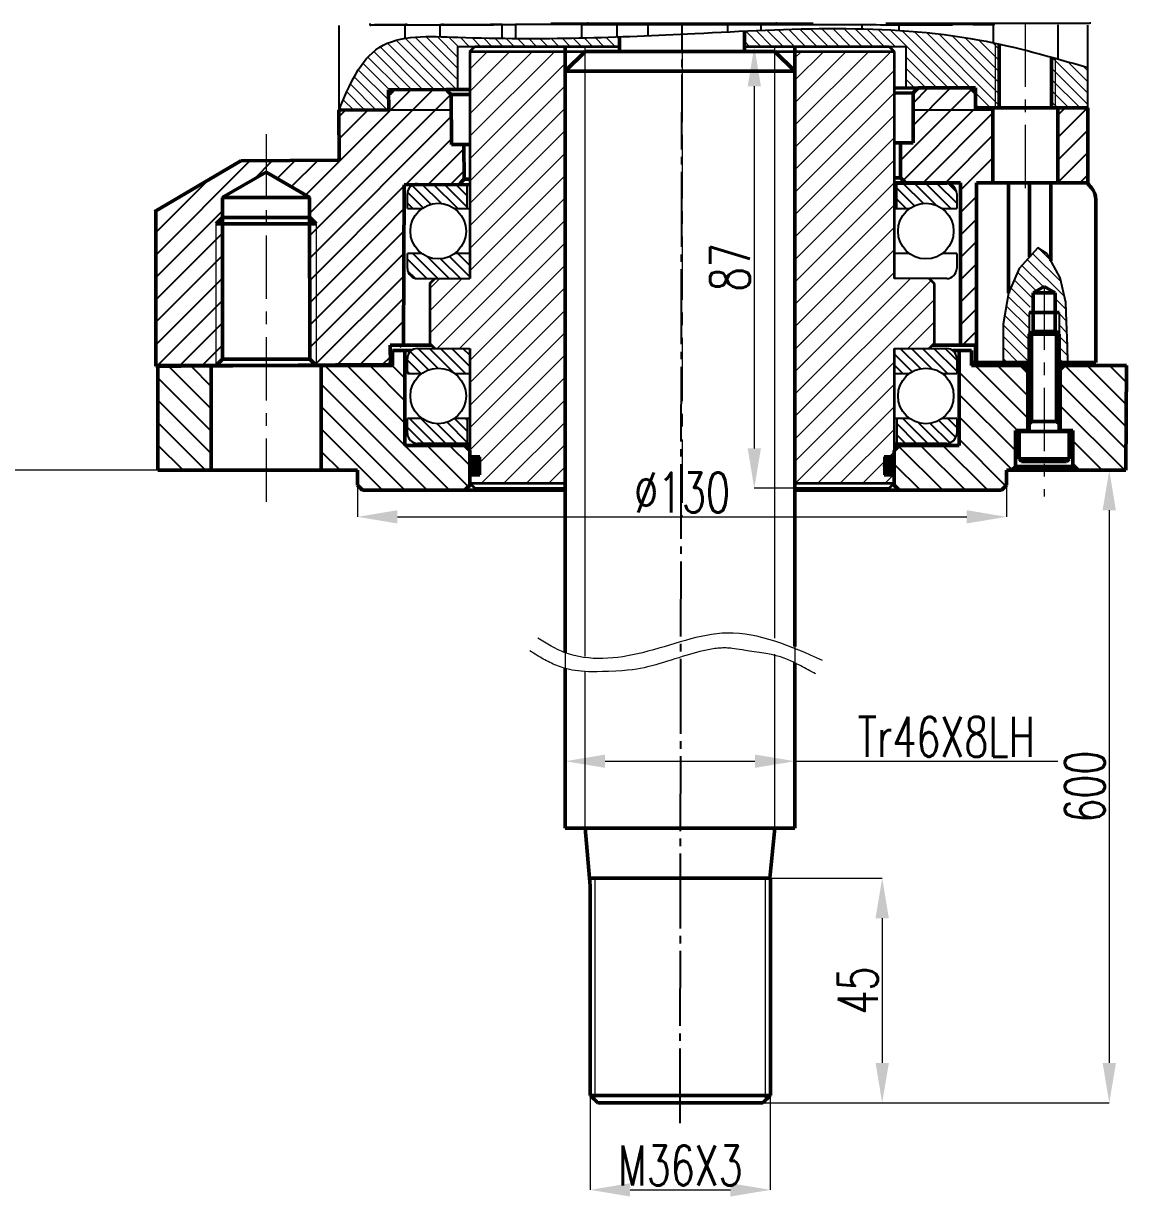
# Model space of a CAD drawing. Header units: millimetres. Extents: x 2126 to 3741, y 477 to 1658.
# Drawn here: x 3188.4 to 3409.3, y 1022.5 to 1257.4 of the extents above; entities that cross this region are included whole.
import ezdxf

# ---------------------------------------------------------------- set-up
doc = ezdxf.new("R2010")
doc.units = ezdxf.units.MM
for name, pattern in [('ACAD_ISO10W100', [18.5, 12, -3, 0.5, -3]), ('CENTERX2', [20.32, 12.7, -2.54, 2.54, -2.54]), ('EB_DASHDOT', [39, 30, -3, 3, -3]), ('HIDDEN', [9.525, 6.35, -3.175])]:
    doc.linetypes.add(name, pattern=pattern)
for name, color, linetype in [('1-中心线', 7, 'ACAD_ISO10W100'), ('3-细实线', 7, 'Continuous'), ('5剖面线层', 2, 'Continuous')]:
    doc.layers.add(name, color=color, linetype=linetype)
for name, color, linetype, lineweight in [('2-粗实线', 4, 'Continuous', 35), ('AM_5', 3, 'Continuous', 25), ('CAXA0', 7, 'Continuous', 70), ('CAXA1', 1, 'EB_DASHDOT', 25), ('screw', 33, 'Continuous', 13)]:
    doc.layers.add(name, color=color, linetype=linetype, lineweight=lineweight)
doc.styles.add('SLDTEXTSTYLE1', font='txt.shx', dxfattribs={"width": 0.7, "bigfont": 'gbcbig.shx'})
doc.dimstyles.new('SLDDIMSTYLE12$0', dxfattribs={"dimtxt": 12, "dimasz": 10, "dimexe": 0, "dimexo": 0.0625, "dimgap": 0.875, "dimtad": 1, "dimdec": 1, "dimlfac": 1.8, "dimrnd": 1e-09, "dimzin": 12, "dimdsep": 46, "dimtxsty": 'SLDTEXTSTYLE1', "dimcen": 0.09, "dimdle": 8.16, "dimclrd": 3, "dimclre": 3, "dimadec": 0, "dimazin": 3, "dimtfac": 1, "dimtdec": 1, "dimtofl": 0, "dimtmove": 0, "dimatfit": 3, "dimfxl": 0, "dimfrac": 2, "dimtolj": 1, "dimlwd": 5, "dimlwe": 5, "dimarcsym": 0})

# ---------------------------------------------------------------- blocks, each defined once
blk = doc.blocks.new('*D54')
at = {"layer": 'AM_5', "color": 3, "lineweight": 5, "transparency": 16777216}
blk.add_line((3255.32, 1166.36), (3255.32, 1158.6), dxfattribs=at)
at = {"layer": 'AM_5', "color": 3, "linetype": 'Continuous', "lineweight": 5, "transparency": 16777216}
for p, q in [((3385.32, 1166.36), (3385.32, 1158.6)), ((3263.32, 1158.6), (3377.32, 1158.6))]:
    blk.add_line(p, q, dxfattribs=at)
at = {"layer": 'AM_5', "color": 3, "lineweight": 50, "transparency": 16777216}
for points in [[(3263.32, 1159.94), (3263.32, 1157.27), (3255.32, 1158.6)], [(3377.32, 1159.94), (3377.32, 1157.27), (3385.32, 1158.6)]]:
    blk.add_solid(points, dxfattribs=at)
at = {"layer": 'Defpoints', "color": 0, "lineweight": 50, "transparency": 16777216}
for p in [(3255.32, 1166.42), (3385.32, 1166.42), (3385.32, 1158.6)]:
    blk.add_point(p, dxfattribs=at)
at = {"layer": 'AM_5', "color": 0, "transparency": 16777216, "insert": (3320.32, 1163.48), "char_height": 8, "attachment_point": 5, "style": 'SLDTEXTSTYLE1'}
blk.add_mtext('\\A1;%%c130', dxfattribs=at)
blk = doc.blocks.new('*D67')
at = {"layer": 'AM_5', "color": 3, "lineweight": 5, "transparency": 16777216}
blk.add_line((3338.07, 1086.24), (3360.4, 1086.24), dxfattribs=at)
at = {"layer": 'AM_5', "color": 3, "linetype": 'Continuous', "lineweight": 5, "transparency": 16777216}
for p, q in [((3360.4, 1078.24), (3360.4, 1049.24)), ((3336.57, 1041.24), (3360.4, 1041.24))]:
    blk.add_line(p, q, dxfattribs=at)
at = {"layer": 'AM_5', "color": 3, "lineweight": 50, "transparency": 16777216}
for points in [[(3359.07, 1078.24), (3361.74, 1078.24), (3360.4, 1086.24)], [(3359.07, 1049.24), (3361.74, 1049.24), (3360.4, 1041.24)]]:
    blk.add_solid(points, dxfattribs=at)
at = {"layer": 'Defpoints', "color": 0, "lineweight": 50, "transparency": 16777216}
for p in [(3338, 1086.24), (3336.5, 1041.24), (3360.4, 1041.24)]:
    blk.add_point(p, dxfattribs=at)
at = {"layer": 'AM_5', "color": 0, "transparency": 16777216, "insert": (3355.53, 1063.74), "char_height": 8, "attachment_point": 5, "rotation": 90, "style": 'SLDTEXTSTYLE1'}
blk.add_mtext('\\A1;45', dxfattribs=at)
blk = doc.blocks.new('*D68')
at = {"layer": 'AM_5', "color": 3, "lineweight": 5, "transparency": 16777216}
blk.add_line((3301.93, 1042.68), (3301.93, 1023.83), dxfattribs=at)
at = {"layer": 'AM_5', "color": 3, "linetype": 'Continuous', "lineweight": 5, "transparency": 16777216}
for p, q in [((3338, 1042.68), (3338, 1023.83)), ((3309.93, 1023.83), (3330, 1023.83))]:
    blk.add_line(p, q, dxfattribs=at)
at = {"layer": 'AM_5', "color": 3, "lineweight": 50, "transparency": 16777216}
for points in [[(3309.93, 1025.16), (3309.93, 1022.5), (3301.93, 1023.83)], [(3330, 1025.16), (3330, 1022.5), (3338, 1023.83)]]:
    blk.add_solid(points, dxfattribs=at)
at = {"layer": 'Defpoints', "color": 0, "lineweight": 50, "transparency": 16777216}
for p in [(3301.93, 1042.74), (3338, 1042.74), (3338, 1023.83)]:
    blk.add_point(p, dxfattribs=at)
at = {"layer": 'AM_5', "color": 0, "transparency": 16777216, "insert": (3319.97, 1028.71), "char_height": 8, "attachment_point": 5, "style": 'SLDTEXTSTYLE1'}
blk.add_mtext('\\A1;M36X3', dxfattribs=at)
blk = doc.blocks.new('*D69')
at = {"layer": 'AM_5', "color": 3, "lineweight": 5, "transparency": 16777216}
blk.add_line((3296.92, 1163.86), (3296.92, 1109.67), dxfattribs=at)
at = {"layer": 'AM_5', "color": 3, "linetype": 'Continuous', "lineweight": 5, "transparency": 16777216}
for p, q in [((3342.92, 1163.86), (3342.92, 1109.67)), ((3304.92, 1109.67), (3334.92, 1109.67)), ((3342.92, 1109.67), (3395.6, 1109.67))]:
    blk.add_line(p, q, dxfattribs=at)
at = {"layer": 'AM_5', "color": 3, "lineweight": 50, "transparency": 16777216}
for points in [[(3304.92, 1111), (3304.92, 1108.34), (3296.92, 1109.67)], [(3334.92, 1111), (3334.92, 1108.34), (3342.92, 1109.67)]]:
    blk.add_solid(points, dxfattribs=at)
at = {"layer": 'Defpoints', "color": 0, "lineweight": 50, "transparency": 16777216}
for p in [(3296.92, 1163.92), (3342.92, 1163.92), (3342.92, 1109.67)]:
    blk.add_point(p, dxfattribs=at)
at = {"layer": 'AM_5', "color": 0, "transparency": 16777216, "insert": (3373.26, 1114.55), "char_height": 8, "attachment_point": 5, "style": 'SLDTEXTSTYLE1'}
blk.add_mtext('\\A1;Tr46X8LH', dxfattribs=at)
blk = doc.blocks.new('*D70')
at = {"layer": 'AM_5', "color": 3, "lineweight": 5, "transparency": 16777216}
blk.add_line((3409.15, 1167.92), (3405.88, 1167.92), dxfattribs=at)
at = {"layer": 'AM_5', "color": 3, "linetype": 'Continuous', "lineweight": 5, "transparency": 16777216}
for p, q in [((3405.88, 1159.92), (3405.88, 1049.24)), ((3336.57, 1041.24), (3405.88, 1041.24))]:
    blk.add_line(p, q, dxfattribs=at)
at = {"layer": 'AM_5', "color": 3, "lineweight": 50, "transparency": 16777216}
for points in [[(3404.54, 1159.92), (3407.21, 1159.92), (3405.88, 1167.92)], [(3404.54, 1049.24), (3407.21, 1049.24), (3405.88, 1041.24)]]:
    blk.add_solid(points, dxfattribs=at)
at = {"layer": 'Defpoints', "color": 0, "lineweight": 50, "transparency": 16777216}
for p in [(3409.21, 1167.92), (3336.5, 1041.24), (3405.88, 1041.24)]:
    blk.add_point(p, dxfattribs=at)
at = {"layer": 'AM_5', "color": 0, "transparency": 16777216, "insert": (3401, 1104.58), "char_height": 8, "attachment_point": 5, "rotation": 90, "style": 'SLDTEXTSTYLE1'}
blk.add_mtext('\\A1;600', dxfattribs=at)
blk = doc.blocks.new('*D71')
at = {"layer": 'AM_5', "color": 3, "linetype": 'Continuous', "lineweight": 5, "transparency": 16777216}
for p, q in [((3320.12, 1555.77), (2982.27, 1555.77)), ((2982.27, 1177.92), (2982.27, 1545.77))]:
    blk.add_line(p, q, dxfattribs=at)
at = {"layer": 'AM_5', "color": 3, "lineweight": 5, "transparency": 16777216}
blk.add_line((3215.26, 1167.92), (2982.27, 1167.92), dxfattribs=at)
at = {"layer": 'AM_5', "color": 3, "lineweight": 50, "transparency": 16777216}
for points in [[(2980.61, 1545.77), (2983.94, 1545.77), (2982.27, 1555.77)], [(2980.61, 1177.92), (2983.94, 1177.92), (2982.27, 1167.92)]]:
    blk.add_solid(points, dxfattribs=at)
at = {"layer": 'Defpoints', "color": 0, "lineweight": 50, "transparency": 16777216}
for p in [(2982.27, 1555.77), (3320.19, 1555.77), (3215.32, 1167.92)]:
    blk.add_point(p, dxfattribs=at)
at = {"layer": 'AM_5', "color": 0, "transparency": 16777216, "insert": (2975.4, 1361.85), "char_height": 12, "attachment_point": 5, "rotation": 90, "style": 'SLDTEXTSTYLE1'}
blk.add_mtext('\\A1;437', dxfattribs=at)
blk = doc.blocks.new('*D72')
at = {"layer": 'AM_5', "color": 3, "lineweight": 5, "transparency": 16777216}
blk.add_line((3342.85, 1252.82), (3334.79, 1252.82), dxfattribs=at)
at = {"layer": 'AM_5', "color": 3, "linetype": 'Continuous', "lineweight": 5, "transparency": 16777216}
for p, q in [((3334.79, 1244.82), (3334.79, 1172.32)), ((3342.85, 1164.32), (3334.79, 1164.32))]:
    blk.add_line(p, q, dxfattribs=at)
at = {"layer": 'AM_5', "color": 3, "lineweight": 50, "transparency": 16777216}
for points in [[(3333.46, 1244.82), (3336.12, 1244.82), (3334.79, 1252.82)], [(3333.46, 1172.32), (3336.12, 1172.32), (3334.79, 1164.32)]]:
    blk.add_solid(points, dxfattribs=at)
at = {"layer": 'Defpoints', "color": 0, "lineweight": 50, "transparency": 16777216}
for p in [(3342.92, 1252.82), (3334.79, 1164.32), (3342.92, 1164.32)]:
    blk.add_point(p, dxfattribs=at)
at = {"layer": 'AM_5', "color": 0, "transparency": 16777216, "insert": (3329.92, 1208.57), "char_height": 8, "attachment_point": 5, "rotation": 90, "style": 'SLDTEXTSTYLE1'}
blk.add_mtext('\\A1;87', dxfattribs=at)

msp = doc.modelspace()

# ---------------------------------------------------------------- hatches: boundary and pattern name
at = {"lineweight": 18}
h = msp.add_hatch(dxfattribs=at)
h.set_pattern_fill('ANSI31', color=256, scale=0.5, angle=90)
edge = h.paths.add_edge_path()
edge.add_line((3275.438, 1252.824), (3307.821, 1252.824))
edge.add_line((3307.821, 1252.824), (3307.821, 1254.744))
edge.add_spline(control_points=[(3307.821, 1254.744), (3307.643, 1254.738), (3307.465, 1254.732), (3307.287, 1254.726)], knot_values=[62.2816468, 62.2816468, 62.2816468, 62.2816468, 62.8299919, 62.8299919, 62.8299919, 62.8299919], degree=3, periodic=0)
edge.add_line((3307.287, 1254.726), (3307.287, 1254.726))
edge.add_spline(control_points=[(3307.287, 1254.726), (3304.954, 1254.645), (3302.614, 1254.577), (3300.256, 1254.524)], knot_values=[55.0902064, 55.0902064, 55.0902064, 55.0902064, 62.2816468, 62.2816468, 62.2816468, 62.2816468], degree=3, periodic=0)
edge.add_spline(control_points=[(3300.256, 1254.524), (3295.905, 1254.426), (3291.495, 1254.381), (3286.964, 1254.411)], knot_values=[41.8142366, 41.8142366, 41.8142366, 41.8142366, 55.0902064, 55.0902064, 55.0902064, 55.0902064], degree=3, periodic=0)
edge.add_spline(control_points=[(3286.964, 1254.411), (3286.08, 1254.417), (3285.192, 1254.426), (3284.299, 1254.437)], knot_values=[39.2263063, 39.2263063, 39.2263063, 39.2263063, 41.8142366, 41.8142366, 41.8142366, 41.8142366], degree=3, periodic=0)
edge.add_spline(control_points=[(3284.299, 1254.437), (3281.392, 1254.475), (3277.269, 1254.572), (3273.008, 1254.741), (3271.815, 1254.767)], knot_values=[27.4965148, 27.4965148, 27.4965148, 27.4965148, 35.9189482, 39.2263063, 39.2263063, 39.2263063, 39.2263063], degree=3, periodic=0)
edge.add_spline(control_points=[(3271.815, 1254.767), (3269.414, 1254.819), (3267.049, 1254.781), (3264.877, 1254.427)], knot_values=[20.8394583, 20.8394583, 20.8394583, 20.8394583, 27.4965148, 27.4965148, 27.4965148, 27.4965148], degree=3, periodic=0)
edge.add_spline(control_points=[(3264.877, 1254.427), (3262.952, 1254.114), (3256.691, 1252.13), (3253.715, 1245.079), (3251.581, 1240.025)], knot_values=[0, 0, 0, 0, 5.9010729, 20.8394583, 20.8394583, 20.8394583, 20.8394583], degree=3, periodic=0)
edge.add_line((3251.581, 1240.025), (3261.582, 1240.093))
edge.add_line((3261.582, 1240.093), (3261.555, 1244.092))
edge.add_line((3261.555, 1244.092), (3273.056, 1244.17))
edge.add_line((3273.056, 1244.17), (3275.438, 1244.178))
edge.add_line((3275.438, 1244.178), (3275.438, 1252.824))
edge = h.paths.add_edge_path()
edge.add_spline(control_points=[(3383.085, 1253.452), (3382.957, 1253.479), (3382.828, 1253.506), (3382.699, 1253.533)], knot_values=[138.1812404, 138.1812404, 138.1812404, 138.1812404, 138.576048, 138.576048, 138.576048, 138.576048], degree=3, periodic=0)
edge.add_spline(control_points=[(3382.699, 1253.533), (3381.754, 1253.731), (3375.517, 1254.964), (3369.169, 1255.675), (3363.751, 1256.016)], knot_values=[119.0916238, 119.0916238, 119.0916238, 119.0916238, 121.9895096, 138.1812404, 138.1812404, 138.1812404, 138.1812404], degree=3, periodic=0)
edge.add_spline(control_points=[(3363.751, 1256.016), (3361.314, 1256.169), (3358.87, 1256.27), (3356.424, 1256.327)], knot_values=[111.8083959, 111.8083959, 111.8083959, 111.8083959, 119.0916238, 119.0916238, 119.0916238, 119.0916238], degree=3, periodic=0)
edge.add_spline(control_points=[(3356.424, 1256.327), (3349.632, 1256.487), (3342.82, 1256.317), (3336.075, 1256.037)], knot_values=[91.5889304, 91.5889304, 91.5889304, 91.5889304, 111.8083959, 111.8083959, 111.8083959, 111.8083959], degree=3, periodic=0)
edge.add_spline(control_points=[(3336.075, 1256.037), (3334.989, 1255.992), (3333.904, 1255.944), (3332.821, 1255.894)], knot_values=[88.3309119, 88.3309119, 88.3309119, 88.3309119, 91.5889304, 91.5889304, 91.5889304, 91.5889304], degree=3, periodic=0)
edge.add_line((3332.821, 1255.894), (3332.821, 1252.824))
edge.add_line((3332.821, 1252.824), (3365.203, 1252.824))
edge.add_line((3365.203, 1252.824), (3365.203, 1244.486))
edge.add_line((3365.203, 1244.486), (3367.585, 1244.494))
edge.add_line((3367.585, 1244.494), (3379.085, 1244.494))
edge.add_line((3379.085, 1244.494), (3379.085, 1243.494))
edge.add_line((3379.085, 1243.494), (3379.085, 1243.494))
edge.add_line((3379.085, 1243.494), (3379.085, 1240.494))
edge.add_line((3379.085, 1240.494), (3383.085, 1240.494))
edge.add_line((3383.085, 1240.494), (3383.085, 1253.452))
edge = h.paths.add_edge_path()
edge.add_spline(control_points=[(3401.585, 1248.592), (3399.586, 1249.168), (3397.587, 1249.745), (3395.585, 1250.306)], knot_values=[151.4662489, 151.4662489, 151.4662489, 151.4662489, 157.6960831, 157.6960831, 157.6960831, 157.6960831], degree=3, periodic=0)
edge.add_spline(control_points=[(3395.585, 1250.306), (3395.418, 1250.352), (3395.252, 1250.399), (3395.085, 1250.445)], knot_values=[150.9481826, 150.9481826, 150.9481826, 150.9481826, 151.4662489, 151.4662489, 151.4662489, 151.4662489], degree=3, periodic=0)
edge.add_line((3395.085, 1250.445), (3395.085, 1240.494))
edge.add_line((3395.085, 1240.494), (3401.585, 1240.494))
edge.add_line((3401.585, 1240.494), (3401.585, 1248.592))
edge = h.paths.add_edge_path()
edge.add_spline(control_points=[(3395.085, 1250.445), (3394.835, 1250.515), (3394.585, 1250.584), (3394.335, 1250.653)], knot_values=[150.1707501, 150.1707501, 150.1707501, 150.1707501, 150.9481826, 150.9481826, 150.9481826, 150.9481826], degree=3, periodic=0)
edge.add_line((3394.335, 1250.653), (3394.335, 1240.494))
edge.add_line((3394.335, 1240.494), (3395.085, 1240.494))
edge.add_line((3395.085, 1240.494), (3395.085, 1250.445))
edge = h.paths.add_edge_path()
edge.add_spline(control_points=[(3383.835, 1253.29), (3383.585, 1253.345), (3383.335, 1253.399), (3383.085, 1253.452)], knot_values=[138.576048, 138.576048, 138.576048, 138.576048, 139.3438431, 139.3438431, 139.3438431, 139.3438431], degree=3, periodic=0)
edge.add_line((3383.085, 1253.452), (3383.085, 1240.494))
edge.add_line((3383.085, 1240.494), (3383.835, 1240.494))
edge.add_line((3383.835, 1240.494), (3383.835, 1253.29))
h = msp.add_hatch(dxfattribs=at)
h.set_pattern_fill('ANSI31', color=256)
edge = h.paths.add_edge_path()
edge.add_line((3296.915, 1251.824), (3277.821, 1251.824))
edge.add_line((3277.821, 1251.824), (3277.821, 1206.324))
edge.add_line((3277.821, 1206.324), (3270.821, 1206.324))
edge.add_line((3270.821, 1206.324), (3269.821, 1205.324))
edge.add_line((3269.821, 1205.324), (3269.821, 1193.324))
edge.add_line((3269.821, 1193.324), (3270.821, 1192.324))
edge.add_line((3270.821, 1192.324), (3277.821, 1192.324))
edge.add_line((3277.821, 1192.324), (3277.821, 1171.921))
edge.add_line((3277.821, 1171.921), (3277.821, 1171.92))
edge.add_line((3277.821, 1171.92), (3277.821, 1170.624))
edge.add_line((3277.821, 1170.624), (3279.821, 1170.624))
edge.add_line((3279.821, 1170.624), (3279.821, 1169.383))
edge.add_ellipse((3278.782, 1168.824), major_axis=(0, 1.8), ratio=0.6071199, start_angle=251.91056, end_angle=288.08944, ccw=False)
edge.add_line((3279.869, 1168.635), (3279.821, 1167.024))
edge.add_line((3279.821, 1167.024), (3278.785, 1167.024))
edge.add_ellipse((3278.782, 1168.824), major_axis=(0, 1.8), ratio=0.6071199, start_angle=179.85195, end_angle=180.14805, ccw=False)
edge.add_ellipse((3278.782, 1168.824), major_axis=(0, 1.8), ratio=0.6071199, start_angle=118.41762, end_angle=179.85195, ccw=False)
edge.add_line((3278.583, 1167.024), (3277.821, 1167.024))
edge.add_line((3277.821, 1167.024), (3277.821, 1165.324))
edge.add_line((3277.821, 1165.324), (3296.915, 1165.324))
edge.add_line((3296.915, 1165.324), (3296.915, 1251.824))
h = msp.add_hatch(dxfattribs=at)
h.set_pattern_fill('ANSI31', color=256)
edge = h.paths.add_edge_path()
edge.add_line((3370.821, 1205.324), (3369.821, 1206.324))
edge.add_line((3369.821, 1206.324), (3362.821, 1206.324))
edge.add_line((3362.821, 1206.324), (3362.821, 1251.824))
edge.add_line((3362.821, 1251.824), (3342.915, 1251.824))
edge.add_line((3342.915, 1251.824), (3342.915, 1165.324))
edge.add_line((3342.915, 1165.324), (3362.821, 1165.324))
edge.add_line((3362.821, 1165.324), (3362.821, 1167.024))
edge.add_line((3362.821, 1167.024), (3361.845, 1167.024))
edge.add_ellipse((3361.842, 1168.824), major_axis=(0, 1.8), ratio=0.6071199, start_angle=179.85195, end_angle=180.14805, ccw=False)
edge.add_ellipse((3361.842, 1168.824), major_axis=(0, 1.8), ratio=0.6071199, start_angle=110.80595, end_angle=179.85195, ccw=False)
edge.add_line((3361.663, 1167.024), (3360.821, 1167.024))
edge.add_line((3360.821, 1167.024), (3360.821, 1168.185))
edge.add_ellipse((3361.842, 1168.824), major_axis=(0, 1.8), ratio=0.6071199, start_angle=69.19405, end_angle=110.80595, ccw=False)
edge.add_line((3360.821, 1169.463), (3360.821, 1170.624))
edge.add_line((3360.821, 1170.624), (3362.821, 1170.624))
edge.add_line((3362.821, 1170.624), (3362.821, 1171.92))
edge.add_line((3362.821, 1171.92), (3362.821, 1192.324))
edge.add_line((3362.821, 1192.324), (3369.821, 1192.324))
edge.add_line((3369.821, 1192.324), (3370.821, 1193.324))
edge.add_line((3370.821, 1193.324), (3370.821, 1205.324))
at = {"linetype": 'Continuous', "lineweight": 18, "true_color": 0xf4ee51}
h = msp.add_hatch(dxfattribs=at)
h.set_pattern_fill('ANSI31', color=41, scale=0.5, angle=-90, style=0)
h.set_pattern_definition([(315, (2127.2356, 3610.616), (1.122532, 1.122532), [])])
h.paths.add_polyline_path([(3393.433, 1211.293), (3391.577, 1212.475), (3387.864, 1208.366), (3385.681, 1203.413), (3384.602, 1197.222), (3384.602, 1189.494), (3385.681, 1189.494), (3389.621, 1189.494), (3389.821, 1189.694), (3389.821, 1199.494), (3390.621, 1203.494), (3392.821, 1204.764), (3395.021, 1203.494), (3395.021, 1199.494), (3395.821, 1199.494), (3395.821, 1189.694), (3396.021, 1189.494), (3397.595, 1189.494), (3397.483, 1192.775), (3397.313, 1197.73), (3397.184, 1201.519), (3396.02, 1206.452)])
at = {"layer": '5剖面线层'}
h = msp.add_hatch(dxfattribs=at)
h.set_pattern_fill('ANSI31', color=256)
h.set_pattern_definition([(45, (6119.1733, -2772.576), (-2.245064, 2.245064), [])])
h.paths.add_polyline_path([(3227.031, 1217.312), (3228.281, 1218.562), (3228.281, 1222.562), (3228.252, 1222.562), (3237.031, 1227.63), (3237.031, 1229.927), (3231.968, 1229.892), (3223.341, 1224.834), (3214.924, 1219.898), (3214.924, 1188.776), (3226.964, 1188.858), (3227.031, 1188.924)])
h.paths.add_polyline_path([(3264.683, 1225.113), (3275.685, 1225.187), (3276.182, 1225.691), (3276.678, 1226.194), (3276.631, 1233.194), (3274.131, 1233.177), (3274.063, 1243.177), (3273.56, 1243.673), (3273.056, 1244.17), (3262.555, 1244.099), (3262.058, 1243.596), (3261.561, 1243.092), (3261.582, 1240.093), (3251.581, 1240.025), (3251.648, 1230.025), (3237.031, 1229.927), (3237.031, 1227.597), (3245.752, 1222.562), (3245.746, 1222.562), (3245.75, 1218.592), (3247.031, 1217.312), (3247.031, 1188.993), (3261.926, 1189.094), (3261.903, 1192.594), (3264.524, 1192.611)])
h.paths.add_polyline_path([(3247.031, 1217.312), (3245.752, 1217.312), (3245.781, 1190.174), (3246.962, 1188.993), (3247.031, 1188.993)])
h.paths.add_polyline_path([(3228.281, 1217.312), (3227.031, 1217.312), (3227.031, 1188.924), (3228.281, 1190.174)], flags=17)
h.paths.add_polyline_path([(3382.586, 1240.494), (3379.085, 1240.494), (3379.085, 1243.494), (3378.085, 1244.494), (3367.585, 1244.494), (3366.585, 1243.494), (3366.585, 1233.494), (3364.085, 1233.494), (3364.085, 1226.494), (3365.085, 1225.494), (3376.085, 1225.494), (3376.085, 1192.994), (3379.085, 1192.994), (3379.085, 1189.494), (3379.29, 1189.494), (3379.29, 1225.494), (3379.293, 1225.494), (3382.586, 1225.494)])
h.paths.add_polyline_path([(3401.585, 1240.494), (3395.585, 1240.494), (3395.585, 1225.494), (3401.585, 1225.494)])
h = msp.add_hatch(dxfattribs=at)
h.set_pattern_fill('ANSI31', color=256, scale=0.5, angle=90)
h.set_pattern_definition([(135, (5962.9999, -2760.4411), (-1.122532, -1.122532), [])])
h.paths.add_polyline_path([(3277.321, 1225.324), (3267.321, 1225.324, 0.4142136), (3265.321, 1223.324), (3265.321, 1220.324), (3268.217, 1220.324, -0.3254137), (3274.768, 1220.324), (3277.321, 1220.324)])
h.paths.add_polyline_path([(3373.321, 1225.324), (3363.321, 1225.324), (3363.321, 1220.324), (3365.873, 1220.324, -0.3254137), (3372.425, 1220.324), (3375.321, 1220.324), (3375.321, 1223.324, 0.4142136)])
h.paths.add_polyline_path([(3375.321, 1190.324, 0.4142136), (3373.321, 1192.324), (3362.821, 1192.324), (3362.821, 1187.324), (3365.873, 1187.324, -0.3254137), (3372.425, 1187.324), (3375.321, 1187.324)])
h.paths.add_polyline_path([(3375.321, 1178.324), (3372.425, 1178.324, -0.3254137), (3365.873, 1178.324), (3363.321, 1178.324), (3363.321, 1173.324), (3373.321, 1173.324, 0.4142136), (3375.321, 1175.324)])
h.paths.add_polyline_path([(3277.321, 1178.324), (3274.768, 1178.324, -0.3254137), (3268.217, 1178.324), (3265.321, 1178.324), (3265.321, 1175.324, 0.4142136), (3267.321, 1173.324), (3277.321, 1173.324)])
h.paths.add_polyline_path([(3277.821, 1192.324), (3267.321, 1192.324, 0.4142136), (3265.321, 1190.324), (3265.321, 1187.324), (3268.217, 1187.324, -0.3254137), (3274.768, 1187.324), (3277.821, 1187.324)])
h.paths.add_polyline_path([(3277.821, 1211.324), (3274.768, 1211.324, -0.3254137), (3268.217, 1211.324), (3265.321, 1211.324), (3265.321, 1208.324, 0.4142136), (3267.321, 1206.324), (3277.821, 1206.324)])
h = msp.add_hatch(dxfattribs=at)
h.set_pattern_fill('ANSI31', color=256, angle=90)
h.set_pattern_definition([(135, (6119.1733, -2772.576), (-2.245064, -2.245064), [])])
h.paths.add_polyline_path([(3226.031, 1188.846), (3225.571, 1188.843), (3224.055, 1188.833), (3222.61, 1188.824), (3221.253, 1188.815), (3220, 1188.806), (3218.865, 1188.799), (3217.863, 1188.793), (3217.005, 1188.787), (3216.3, 1188.783), (3215.484, 1188.778), (3215.321, 1188.777), (3215.321, 1167.92), (3226.031, 1167.92)])
h.paths.add_polyline_path([(3264.821, 1189.104), (3263.74, 1189.097), (3262.321, 1189.087), (3262.321, 1188.92), (3248.03, 1188.92), (3248.03, 1167.92), (3255.321, 1167.92), (3255.321, 1164.92), (3256.321, 1163.92), (3276.821, 1163.92), (3277.821, 1164.92), (3277.821, 1171.92), (3276.821, 1172.92), (3264.821, 1172.92)])
h.paths.add_polyline_path([(3389.571, 1188.12), (3388.771, 1188.92), (3378.321, 1188.92), (3378.321, 1189.494), (3375.821, 1189.494), (3375.821, 1172.92), (3363.821, 1172.92), (3362.821, 1171.92), (3362.821, 1164.92), (3363.821, 1163.92), (3384.321, 1163.92), (3385.321, 1164.92), (3385.321, 1167.92), (3386.271, 1167.92), (3387.071, 1168.72), (3387.071, 1175.92), (3389.571, 1175.92)])
h.paths.add_polyline_path([(3409.337, 1188.92), (3396.871, 1188.92), (3396.071, 1188.12), (3396.071, 1175.92), (3398.571, 1175.92), (3398.571, 1168.72), (3399.371, 1167.92), (3409.211, 1167.92)])
h = msp.add_hatch(dxfattribs=at)
h.set_pattern_fill('ANSI31', color=5, scale=0.01)
h.set_pattern_definition([(45, (6111.238418, -3591.533205), (-0.0224506403, 0.0224506403), [])])
edge = h.paths.add_edge_path()
edge.add_ellipse((3278.782, 1168.824), major_axis=(0, 1.8), ratio=0.6071199, start_angle=0, end_angle=360)
h = msp.add_hatch(dxfattribs=at)
h.set_pattern_fill('ANSI31', color=5, scale=0.01)
h.set_pattern_definition([(45, (6192.16715, -3591.533205), (-0.0224506403, 0.0224506403), [])])
edge = h.paths.add_edge_path()
edge.add_ellipse((3361.842, 1168.824), major_axis=(0, 1.8), ratio=0.6071199, start_angle=0, end_angle=360)

# ---------------------------------------------------------------- linework, layer by layer
at = {"color": 1, "linetype": 'CENTERX2', "lineweight": 18}
for p, q in [((3389.085, 1224.408), (3389.085, 1260.375)), ((3320.321, 1255.406), (3320.321, 1158.605)), ((3237.031, 1235.259), (3237.031, 1161.195)), ((3392.821, 1204.764), (3392.821, 1162.695))]:
    msp.add_line(p, q, dxfattribs=at)
at = {"color": 7, "linetype": 'Continuous', "lineweight": 25}
for p, q in [((3251.581, 1257.025), (3251.581, 1240.025)), ((3257.8, 1257.395), (3257.821, 1257.093)), ((3264.877, 1254.427), (3264.877, 1257.112)), ((3265.156, 1257.113), (3265.152, 1257.396)), ((3271.815, 1257.126), (3271.815, 1254.767)), ((3272.354, 1257.404), (3272.372, 1257.13)), ((3284.299, 1254.437), (3284.299, 1257.17)), ((3286.964, 1257.209), (3286.964, 1254.411)), ((3300.256, 1254.524), (3300.256, 1257.222)), ((3304.472, 1257.195), (3304.468, 1257.392)), ((3307.287, 1257.218), (3307.287, 1254.726)), ((3311.053, 1257.474), (3311.071, 1257.21)), ((3313.498, 1257.22), (3313.498, 1254.967)), ((3329.501, 1255.736), (3329.501, 1257.211)), ((3329.571, 1257.21), (3329.589, 1257.474)), ((3336.075, 1257.196), (3336.075, 1256.037)), ((3336.174, 1257.392), (3336.169, 1257.195)), ((3356.424, 1256.327), (3356.424, 1257.169)), ((3363.751, 1257.163), (3374.501, 1257.164)), ((3363.751, 1257.163), (3363.751, 1256.016)), ((3368.272, 1257.163), (3368.288, 1257.403)), ((3375.49, 1257.395), (3375.485, 1257.112)), ((3382.699, 1253.533), (3382.699, 1257.146)), ((3382.699, 1257.095), (3382.821, 1257.092)), ((3382.821, 1257.092), (3382.842, 1257.394)), ((3395.585, 1257.164), (3395.585, 1250.306)), ((3401.585, 1240.092), (3401.585, 1257.092)), ((3264.683, 1225.113), (3275.685, 1225.187)), ((3236.424, 1188.916), (3230.367, 1188.875))]:
    msp.add_line(p, q, dxfattribs=at)
at = {"lineweight": 50}
for p, q in [((3307.821, 1251.824), (3307.821, 1254.744)), ((3332.821, 1251.824), (3332.821, 1255.894)), ((3383.835, 1240.494), (3383.835, 1253.29)), ((3394.335, 1240.494), (3394.335, 1250.653)), ((3261.555, 1244.092), (3273.056, 1244.17)), ((3261.555, 1244.092), (3261.582, 1240.093)), ((3273.056, 1244.17), (3277.821, 1244.186)), ((3277.821, 1243.19), (3274.063, 1243.177)), ((3274.063, 1243.177), (3274.131, 1233.177)), ((3362.821, 1244.478), (3367.585, 1244.494)), ((3366.585, 1243.494), (3362.821, 1243.481)), ((3366.585, 1243.494), (3367.585, 1244.494)), ((3366.585, 1243.494), (3366.585, 1233.494)), ((3367.585, 1244.494), (3379.085, 1244.494)), ((3379.085, 1243.494), (3378.085, 1244.494)), ((3378.085, 1244.494), (3379.085, 1243.494)), ((3379.085, 1244.494), (3379.085, 1240.494)), ((3379.085, 1240.494), (3379.085, 1243.494)), ((3379.085, 1243.494), (3379.085, 1243.494)), ((3379.085, 1240.494), (3401.585, 1240.494)), ((3382.586, 1225.494), (3382.586, 1240.494)), ((3395.585, 1240.494), (3395.585, 1225.494)), ((3401.585, 1225.494), (3401.585, 1240.494)), ((3401.585, 1225.494), (3401.585, 1240.494)), ((3251.581, 1240.025), (3261.582, 1240.093)), ((3251.581, 1240.025), (3251.648, 1230.025)), ((3362.821, 1233.489), (3364.085, 1233.494)), ((3364.085, 1233.494), (3364.085, 1226.494)), ((3364.085, 1233.494), (3366.585, 1233.494)), ((3274.131, 1233.177), (3276.631, 1233.194)), ((3276.631, 1233.194), (3277.821, 1233.198)), ((3276.631, 1233.194), (3276.678, 1226.194)), ((3231.968, 1229.892), (3251.648, 1230.025)), ((3228.252, 1222.562), (3237.002, 1227.613)), ((3237.002, 1227.613), (3245.752, 1222.562)), ((3362.821, 1226.489), (3364.085, 1226.494)), ((3365.085, 1225.494), (3364.085, 1226.494)), ((3264.683, 1225.113), (3264.524, 1192.994)), ((3277.821, 1225.163), (3264.683, 1225.113)), ((3276.678, 1226.194), (3277.821, 1226.198)), ((3365.085, 1225.494), (3362.821, 1225.485)), ((3365.085, 1225.494), (3376.085, 1225.494)), ((3376.085, 1225.494), (3376.085, 1192.994)), ((3379.29, 1189.494), (3379.29, 1225.494)), ((3379.29, 1225.494), (3401.585, 1225.494)), ((3379.293, 1225.494), (3379.293, 1189.494)), ((3385.681, 1203.413), (3385.681, 1225.494)), ((3389.926, 1210.649), (3389.926, 1225.494)), ((3394.203, 1225.494), (3394.203, 1209.853)), ((3228.252, 1222.562), (3245.752, 1222.562)), ((3228.281, 1190.174), (3228.281, 1222.562)), ((3245.746, 1222.562), (3245.781, 1190.174)), ((3403.162, 1189.494), (3403.162, 1222.429)), ((3214.924, 1188.776), (3214.924, 1219.898)), ((3227.031, 1217.312), (3228.281, 1218.562)), ((3227.031, 1217.312), (3247.031, 1217.312)), ((3228.281, 1218.562), (3245.781, 1218.562)), ((3245.781, 1218.562), (3247.031, 1217.312)), ((3390.621, 1203.494), (3392.821, 1204.764)), ((3390.621, 1203.494), (3390.621, 1195.72)), ((3390.621, 1203.494), (3395.021, 1203.494)), ((3395.021, 1203.494), (3392.821, 1204.764)), ((3395.021, 1203.494), (3395.021, 1195.72)), ((3389.821, 1199.494), (3395.821, 1199.494)), ((3270.151, 1192.994), (3261.9, 1192.994)), ((3261.9, 1192.994), (3261.926, 1189.094)), ((3262.321, 1191.92), (3266.116, 1191.92)), ((3262.321, 1191.92), (3262.321, 1188.92)), ((3262.321, 1188.92), (3262.321, 1191.92)), ((3264.821, 1172.92), (3264.821, 1191.92)), ((3379.085, 1192.994), (3370.49, 1192.994)), ((3378.321, 1191.92), (3374.525, 1191.92)), ((3375.821, 1191.92), (3375.821, 1172.92)), ((3378.321, 1191.92), (3378.321, 1188.92)), ((3378.321, 1188.92), (3378.321, 1191.92)), ((3379.085, 1192.994), (3379.085, 1189.494)), ((3214.924, 1188.776), (3228.433, 1188.868)), ((3262.321, 1189.095), (3215.052, 1188.776)), ((3215.321, 1188.92), (3215.321, 1167.92)), ((3215.321, 1188.92), (3215.321, 1167.92)), ((3215.321, 1188.92), (3262.321, 1188.92)), ((3226.031, 1188.92), (3226.031, 1167.92)), ((3227.031, 1188.924), (3228.281, 1190.174)), ((3228.281, 1190.174), (3245.781, 1190.174)), ((3245.781, 1190.174), (3247.051, 1188.904)), ((3246.423, 1188.989), (3261.926, 1189.094)), ((3248.03, 1167.92), (3248.03, 1188.92)), ((3378.321, 1189.494), (3389.621, 1189.494)), ((3378.321, 1188.92), (3389.821, 1188.92)), ((3379.293, 1189.494), (3385.681, 1189.494)), ((3389.621, 1189.494), (3385.681, 1189.494)), ((3388.771, 1188.92), (3389.571, 1188.12)), ((3389.821, 1189.694), (3389.621, 1189.494)), ((3389.621, 1189.494), (3389.821, 1189.494)), ((3395.821, 1189.694), (3396.021, 1189.494)), ((3395.821, 1189.494), (3398.769, 1189.494)), ((3395.821, 1188.92), (3409.337, 1188.92)), ((3396.871, 1188.92), (3396.071, 1188.12)), ((3398.769, 1189.494), (3403.162, 1189.494)), ((3409.337, 1188.92), (3409.211, 1167.92)), ((3389.571, 1188.12), (3389.571, 1175.92)), ((3389.821, 1188.12), (3389.571, 1188.12)), ((3396.071, 1188.12), (3395.821, 1188.12)), ((3396.071, 1188.12), (3396.071, 1175.92)), ((3389.821, 1175.92), (3387.071, 1175.92)), ((3387.071, 1175.92), (3387.071, 1168.72)), ((3398.571, 1175.92), (3396.071, 1175.92)), ((3398.571, 1175.92), (3398.571, 1168.72)), ((3264.821, 1172.92), (3277.821, 1172.92)), ((3276.821, 1172.92), (3277.821, 1171.92)), ((3362.821, 1171.92), (3363.821, 1172.92)), ((3362.821, 1172.92), (3375.821, 1172.92)), ((3277.821, 1171.92), (3277.821, 1164.92)), ((3279.821, 1170.624), (3277.821, 1170.624)), ((3360.821, 1170.624), (3362.821, 1170.624)), ((3362.821, 1164.92), (3362.821, 1171.92)), ((3226.821, 1167.92), (3215.321, 1167.92)), ((3226.031, 1167.92), (3248.03, 1167.92)), ((3255.321, 1167.92), (3248.03, 1167.92)), ((3255.321, 1167.92), (3255.321, 1164.92)), ((3255.321, 1164.92), (3255.321, 1167.92)), ((3385.321, 1167.92), (3385.321, 1164.92)), ((3409.211, 1167.92), (3385.321, 1167.92)), ((3385.321, 1164.92), (3385.321, 1167.92)), ((3387.071, 1168.72), (3386.271, 1167.92)), ((3398.571, 1168.72), (3387.071, 1168.72)), ((3399.166, 1168.037), (3398.563, 1168.64)), ((3398.571, 1168.72), (3399.371, 1167.92)), ((3279.821, 1167.024), (3277.821, 1167.024)), ((3360.821, 1167.024), (3362.821, 1167.024)), ((3256.321, 1163.92), (3255.321, 1164.92)), ((3256.321, 1163.92), (3276.821, 1163.92)), ((3277.821, 1164.92), (3276.821, 1163.92)), ((3296.915, 1163.92), (3276.821, 1163.92)), ((3384.321, 1163.92), (3342.915, 1163.92)), ((3363.821, 1163.92), (3362.821, 1164.92)), ((3385.321, 1164.92), (3384.321, 1163.92)), ((3301.926, 1042.739), (3338.005, 1042.744))]:
    msp.add_line(p, q, dxfattribs=at)
for p, q in [((3275.438, 1244.178), (3275.438, 1252.824)), ((3275.438, 1252.824), (3307.821, 1252.824)), ((3332.821, 1252.824), (3365.203, 1252.824)), ((3365.203, 1244.486), (3365.203, 1252.824)), ((3257.821, 1240.093), (3274.084, 1240.093)), ((3366.585, 1240.092), (3382.821, 1240.092)), ((3267.321, 1225.324), (3277.821, 1225.324)), ((3277.321, 1220.324), (3277.321, 1225.324)), ((3362.821, 1225.324), (3373.321, 1225.324)), ((3363.321, 1220.324), (3363.321, 1225.324)), ((3265.321, 1220.324), (3265.321, 1223.324)), ((3375.321, 1223.324), (3375.321, 1220.324)), ((3265.321, 1220.324), (3268.217, 1220.324)), ((3274.768, 1220.324), (3277.821, 1220.324)), ((3362.821, 1220.324), (3365.873, 1220.324)), ((3372.425, 1220.324), (3375.321, 1220.324)), ((3268.217, 1211.324), (3265.321, 1211.324)), ((3265.321, 1208.324), (3265.321, 1211.324)), ((3277.821, 1211.324), (3274.768, 1211.324)), ((3365.873, 1211.324), (3362.821, 1211.324)), ((3375.321, 1211.324), (3372.425, 1211.324)), ((3375.321, 1211.324), (3375.321, 1208.324)), ((3267.321, 1206.324), (3277.821, 1206.324)), ((3373.321, 1206.324), (3362.821, 1206.324)), ((3267.321, 1192.324), (3277.821, 1192.324)), ((3362.821, 1192.324), (3373.321, 1192.324)), ((3265.321, 1187.324), (3265.321, 1190.324)), ((3375.321, 1190.324), (3375.321, 1187.324)), ((3265.321, 1187.324), (3268.217, 1187.324)), ((3274.768, 1187.324), (3277.821, 1187.324)), ((3362.821, 1187.324), (3365.873, 1187.324)), ((3372.425, 1187.324), (3375.321, 1187.324)), ((3268.217, 1178.324), (3265.321, 1178.324)), ((3265.321, 1175.324), (3265.321, 1178.324)), ((3277.821, 1178.324), (3274.768, 1178.324)), ((3277.321, 1178.324), (3277.321, 1173.324)), ((3365.873, 1178.324), (3362.821, 1178.324)), ((3363.321, 1178.324), (3363.321, 1173.324)), ((3375.321, 1178.324), (3372.425, 1178.324)), ((3375.321, 1178.324), (3375.321, 1175.324)), ((3277.821, 1173.324), (3267.321, 1173.324)), ((3373.321, 1173.324), (3362.821, 1173.324))]:
    msp.add_line(p, q)
at = {"lineweight": 18}
for p, q in [((3383.085, 1240.494), (3383.085, 1253.452)), ((3395.085, 1240.494), (3395.085, 1250.445)), ((3227.031, 1188.924), (3227.031, 1217.312)), ((3247.031, 1217.312), (3247.031, 1188.904))]:
    msp.add_line(p, q, dxfattribs=at)
at = {"color": 6, "lineweight": 50}
for p, q in [((3389.821, 1195.22), (3390.321, 1195.72)), ((3390.321, 1177.72), (3390.321, 1195.72)), ((3390.321, 1195.72), (3395.321, 1195.72)), ((3395.321, 1177.72), (3395.321, 1195.72)), ((3395.321, 1195.72), (3395.821, 1195.22)), ((3389.821, 1195.22), (3395.821, 1195.22)), ((3389.821, 1175.72), (3389.821, 1195.22)), ((3395.821, 1175.72), (3395.821, 1195.22)), ((3389.821, 1177.22), (3390.321, 1177.72)), ((3389.821, 1177.72), (3395.821, 1177.72)), ((3395.321, 1177.72), (3395.821, 1177.22)), ((3387.821, 1170.22), (3387.821, 1175.72)), ((3387.821, 1175.72), (3397.821, 1175.72)), ((3397.821, 1175.72), (3397.821, 1170.22)), ((3388.321, 1169.72), (3387.821, 1170.22)), ((3387.821, 1170.22), (3397.821, 1170.22)), ((3397.821, 1170.22), (3397.321, 1169.72)), ((3388.321, 1169.72), (3397.321, 1169.72))]:
    msp.add_line(p, q, dxfattribs=at)
at = {"color": 7, "linetype": 'Continuous', "lineweight": 25, "flags": 128}
for points in [[(3307.287, 1257.218), (3308.057, 1257.218), (3308.829, 1257.218), (3309.603, 1257.219), (3310.379, 1257.219), (3311.157, 1257.219), (3311.936, 1257.22), (3312.716, 1257.22), (3313.498, 1257.22)], [(3336.075, 1257.196), (3338.911, 1257.194), (3341.682, 1257.191), (3344.378, 1257.189), (3346.99, 1257.185), (3349.51, 1257.182), (3351.927, 1257.178), (3354.235, 1257.174), (3356.424, 1257.169)], [(3246.423, 1188.989), (3246.382, 1188.988), (3246.182, 1188.987), (3245.825, 1188.984), (3245.319, 1188.98), (3244.672, 1188.976), (3243.895, 1188.97), (3243.004, 1188.964), (3242.013, 1188.957), (3240.94, 1188.95), (3239.805, 1188.942), (3238.627, 1188.934), (3237.428, 1188.926), (3236.229, 1188.918), (3235.052, 1188.91), (3233.916, 1188.902), (3232.844, 1188.895), (3231.853, 1188.889), (3230.961, 1188.883), (3230.185, 1188.878), (3229.538, 1188.874), (3229.032, 1188.871), (3228.675, 1188.869), (3228.474, 1188.868), (3228.433, 1188.868)], [(3236.424, 1188.916), (3237.637, 1188.925), (3238.826, 1188.933), (3239.961, 1188.94), (3241.018, 1188.947), (3241.971, 1188.953), (3242.799, 1188.959), (3243.483, 1188.963), (3244.006, 1188.966), (3244.356, 1188.968)]]:
    msp.add_lwpolyline(points, dxfattribs=at)
at = {"lineweight": 50, "flags": 128}
for points in [[(3261.561, 1243.092), (3262.058, 1243.596), (3262.555, 1244.099)], [(3273.056, 1244.17), (3273.56, 1243.673), (3274.063, 1243.177)], [(3214.714, 1219.776), (3223.341, 1224.834), (3231.968, 1229.892)], [(3276.678, 1226.194), (3276.182, 1225.691), (3275.685, 1225.187)], [(3230.367, 1188.875), (3228.746, 1188.865), (3227.141, 1188.854), (3225.571, 1188.843), (3224.055, 1188.833), (3222.61, 1188.824), (3221.253, 1188.815), (3220, 1188.806), (3218.865, 1188.799), (3217.863, 1188.793), (3217.005, 1188.787), (3216.3, 1188.783), (3215.757, 1188.78), (3215.382, 1188.777), (3215.181, 1188.776)], [(3253.98, 1189.034), (3253.459, 1189.031), (3252.857, 1189.027), (3252.212, 1189.023), (3251.564, 1189.018), (3250.955, 1189.014), (3250.421, 1189.01), (3249.997, 1189.007), (3249.71, 1189.005), (3249.578, 1189.004), (3249.608, 1189.004), (3249.799, 1189.005), (3250.139, 1189.007), (3250.607, 1189.011), (3251.173, 1189.014), (3251.801, 1189.018), (3252.453, 1189.023), (3253.087, 1189.027), (3253.663, 1189.031), (3254.145, 1189.034), (3254.503, 1189.037), (3254.715, 1189.039), (3254.767, 1189.039), (3254.655, 1189.039), (3254.387, 1189.037), (3253.98, 1189.034)], [(3251.639, 1189.016), (3252.253, 1189.02), (3252.861, 1189.024), (3253.458, 1189.028), (3254.041, 1189.032), (3254.607, 1189.036), (3255.152, 1189.039), (3255.672, 1189.043), (3256.166, 1189.046)], [(3256.166, 1189.046), (3257.102, 1189.052), (3258.111, 1189.059), (3259.179, 1189.066), (3260.29, 1189.073), (3261.431, 1189.081), (3262.321, 1189.087)]]:
    msp.add_lwpolyline(points, dxfattribs=at)
for centre in [(3271.492, 1215.824), (3369.149, 1215.824), (3271.492, 1182.824), (3369.149, 1182.824)]:
    msp.add_circle(centre, 5.566)
at = {"color": 7, "linetype": 'Continuous', "lineweight": 25}
for centre, radius, start, end in [((3263.493, 484.575), 772.539, 89.897391, 90.420712), ((3265.152, 2837.944), 1580.832, 269.990013, 270.241488), ((3289.369, -1994.193), 3251.367, 90.089346, 90.30934), ((3283.789, 1740.274), 483.105, 270.06054, 270.37656), ((3295.321, -526.348), 1783.576, 89.841456, 90.268476), ((3305.535, 4429.405), 3172.188, 269.904659, 270.031645), ((3319.986, -1435.927), 2693.155, 89.797567, 90.13802), ((3335.792, 2585.43), 1328.233, 269.728619, 270.012215), ((3363.141, 4801.92), 3544.757, 269.891426, 270.009859), ((3376.699, 347.755), 909.411, 89.621935, 90.138469)]:
    msp.add_arc(centre, radius, start, end, dxfattribs=at)
for centre, start, end in [((3267.321, 1223.324), 90, 180), ((3373.321, 1223.324), 0, 90), ((3267.321, 1208.324), 180, 270), ((3373.321, 1208.324), 270, 0), ((3267.321, 1190.324), 90, 180), ((3373.321, 1190.324), 0, 90), ((3267.321, 1175.324), 180, 270), ((3373.321, 1175.324), 270, 0)]:
    msp.add_arc(centre, 2, start, end)
at = {"lineweight": 50}
msp.add_arc((3215.042, 1211.741), 22.965, 269.70508, 270.34596, dxfattribs=at)
for centre in [(3278.782, 1168.824), (3361.842, 1168.824)]:
    msp.add_ellipse(centre, major_axis=(0, 1.8), ratio=0.6071199)
msp.add_spline([(3251.581, 1240.025), (3259.67, 1252.584), (3275.4, 1254.652), (3322.901, 1255.406), (3379.858, 1254.093), (3401.585, 1248.592)], degree=3)
at = {"color": 7, "linetype": 'Continuous', "lineweight": 25}
for points in [[(3257.821, 1257.093), (3257.924, 1257.095), (3258.131, 1257.1), (3259.752, 1257.106), (3262.123, 1257.11), (3264.145, 1257.112), (3265.156, 1257.113)], [(3265.156, 1257.113), (3265.971, 1257.113), (3267.602, 1257.114), (3269.69, 1257.117), (3271.391, 1257.122), (3272.045, 1257.125), (3272.372, 1257.127)], [(3346.574, 1257.425), (3346.153, 1257.422), (3345.31, 1257.416), (3343.156, 1257.407), (3340.42, 1257.4), (3337.112, 1257.393), (3333.341, 1257.388), (3329.207, 1257.384), (3324.827, 1257.382), (3320.321, 1257.381), (3315.815, 1257.382), (3311.434, 1257.384), (3307.301, 1257.388), (3303.529, 1257.393), (3300.221, 1257.4), (3297.485, 1257.408), (3295.332, 1257.416), (3294.489, 1257.422), (3294.068, 1257.425)], [(3339.321, 1257.439), (3339.25, 1257.436), (3339.109, 1257.431), (3337.979, 1257.423), (3336.223, 1257.416), (3333.842, 1257.41), (3330.945, 1257.405), (3327.639, 1257.401), (3324.051, 1257.399), (3320.321, 1257.398), (3316.59, 1257.399), (3313.003, 1257.401), (3309.697, 1257.405), (3306.8, 1257.41), (3304.419, 1257.416), (3302.663, 1257.423), (3301.533, 1257.431), (3301.391, 1257.436), (3301.321, 1257.439)], [(3324.571, 1257.206), (3324.507, 1257.207), (3324.379, 1257.209), (3323.396, 1257.212), (3321.991, 1257.214), (3320.321, 1257.215), (3318.65, 1257.214), (3317.245, 1257.212), (3316.262, 1257.209), (3316.135, 1257.207), (3316.071, 1257.206)], [(3336.169, 1257.195), (3335.38, 1257.196), (3333.802, 1257.197), (3331.857, 1257.201), (3330.337, 1257.205), (3329.826, 1257.209), (3329.571, 1257.21)], [(3402.189, 1257.438), (3402.125, 1257.436), (3401.997, 1257.43), (3400.971, 1257.423), (3399.369, 1257.415), (3397.18, 1257.409), (3394.491, 1257.403), (3391.381, 1257.399), (3387.95, 1257.396), (3384.305, 1257.394), (3380.562, 1257.393), (3376.84, 1257.394), (3373.254, 1257.397), (3369.919, 1257.4), (3366.936, 1257.405), (3364.416, 1257.411), (3362.378, 1257.418), (3361.529, 1257.423), (3361.104, 1257.425)]]:
    msp.add_open_spline(points, degree=3, dxfattribs=at)
for points, knots in [([(3272.372, 1257.127), (3273.051, 1257.131), (3274.408, 1257.138), (3277.236, 1257.15), (3280.624, 1257.16), (3283.882, 1257.168), (3286.167, 1257.172), (3286.964, 1257.173)], [0, 0, 0, 0, 0.2204984, 0.4409969, 0.6614953, 0.8819938, 1, 1, 1, 1]), ([(3313.591, 1257.22), (3313.855, 1257.22), (3314.797, 1257.223), (3317.167, 1257.225), (3320.312, 1257.227), (3323.511, 1257.225), (3326.322, 1257.222), (3328.542, 1257.217), (3329.228, 1257.213), (3329.571, 1257.21)], [0, 0, 0, 0, 0.0610151, 0.2175126, 0.3740101, 0.5305075, 0.687005, 0.8435025, 1, 1, 1, 1]), ([(3336.169, 1257.195), (3338.011, 1257.193), (3341.694, 1257.191), (3346.878, 1257.184), (3351.69, 1257.177), (3355.418, 1257.17), (3357.33, 1257.166), (3357.962, 1257.164)], [0, 0, 0, 0, 0.2225072, 0.4450145, 0.6675217, 0.8900289, 1, 1, 1, 1])]:
    msp.add_open_spline(points, degree=3, knots=knots, dxfattribs=at)
at = {"lineweight": 50}
msp.add_open_spline([(3403.13, 1222.429), (3403.139, 1222.486), (3403.189, 1222.788), (3402.922, 1223.491), (3402.381, 1224.453), (3401.742, 1225.171), (3401.456, 1225.494)], degree=3, knots=[0, 0, 0, 0, 0.0728141, 0.3826822, 0.7227924, 1, 1, 1, 1], dxfattribs=at)
at = {"layer": '1-中心线'}
for p, q in [((3389.821, 1199.494), (3389.821, 1189.694)), ((3395.821, 1199.494), (3395.821, 1189.694))]:
    msp.add_line(p, q, dxfattribs=at)
at = {"layer": '2-粗实线'}
for p, q in [((3277.821, 1251.824), (3278.821, 1252.824)), ((3278.821, 1252.824), (3307.821, 1252.824)), ((3332.821, 1252.824), (3361.821, 1252.824)), ((3361.821, 1252.824), (3362.821, 1251.824)), ((3277.821, 1251.824), (3277.821, 1206.324)), ((3277.821, 1251.824), (3307.821, 1251.824)), ((3332.821, 1251.824), (3362.821, 1251.824)), ((3362.821, 1251.824), (3362.821, 1206.324)), ((3269.821, 1205.324), (3270.821, 1206.324)), ((3269.821, 1205.324), (3269.821, 1193.324)), ((3369.821, 1206.324), (3370.821, 1205.324)), ((3370.821, 1205.324), (3370.821, 1193.324)), ((3269.821, 1193.324), (3270.821, 1192.324)), ((3277.821, 1192.324), (3277.821, 1170.624)), ((3362.821, 1192.324), (3362.821, 1170.624)), ((3370.821, 1193.324), (3369.821, 1192.324)), ((3279.821, 1170.624), (3279.821, 1167.024)), ((3360.821, 1170.624), (3360.821, 1167.024)), ((3277.821, 1167.024), (3277.821, 1165.324)), ((3277.821, 1165.324), (3278.821, 1164.324)), ((3277.821, 1165.324), (3296.915, 1165.324)), ((3342.915, 1165.324), (3362.821, 1165.324)), ((3362.821, 1165.324), (3361.821, 1164.324)), ((3362.821, 1167.024), (3362.821, 1165.324)), ((3278.821, 1164.324), (3296.915, 1164.324)), ((3342.915, 1164.324), (3361.821, 1164.324))]:
    msp.add_line(p, q, dxfattribs=at)
at = {"layer": '3-细实线'}
msp.add_lwpolyline([(3397.595, 1189.494), (3397.483, 1192.775), (3397.313, 1197.73), (3397.184, 1201.519), (3396.02, 1206.452), (3393.433, 1211.293), (3391.577, 1212.475), (3387.864, 1208.366), (3385.681, 1203.413), (3384.602, 1197.222), (3384.602, 1190.13), (3384.602, 1189.494)], dxfattribs=at)
at = {"layer": 'CAXA0', "lineweight": 50}
for p, q in [((3296.915, 1131.395), (3296.915, 1252.824)), ((3342.915, 1132.673), (3342.915, 1252.824)), ((3296.915, 1247.824), (3300.915, 1251.824)), ((3338.915, 1251.824), (3300.915, 1251.824)), ((3342.915, 1247.824), (3338.915, 1251.824)), ((3342.915, 1247.824), (3296.915, 1247.824)), ((3296.915, 1096.244), (3296.915, 1128.255)), ((3342.915, 1096.244), (3342.915, 1129.348)), ((3342.915, 1096.244), (3296.915, 1096.244)), ((3301.915, 1084.744), (3300.915, 1096.244)), ((3337.915, 1086.244), (3338.915, 1096.244)), ((3338.005, 1086.244), (3301.915, 1086.244)), ((3338.005, 1086.244), (3338.005, 1042.744)), ((3301.926, 1042.739), (3301.926, 1084.739)), ((3301.926, 1042.739), (3303.426, 1041.239)), ((3336.505, 1041.244), (3303.426, 1041.239)), ((3336.505, 1041.244), (3338.005, 1042.744))]:
    msp.add_line(p, q, dxfattribs=at)
at = {"layer": 'CAXA0', "lineweight": 18}
for p, q in [((3300.915, 1130.624), (3300.915, 1252.824)), ((3338.915, 1134.28), (3338.915, 1252.824)), ((3338.915, 1096.244), (3338.915, 1131.101)), ((3300.915, 1096.244), (3300.915, 1127.619)), ((3302.926, 1041.739), (3302.926, 1086.244)), ((3337.005, 1041.744), (3337.005, 1086.244))]:
    msp.add_line(p, q, dxfattribs=at)
msp.add_spline([(3348.469, 1129.85), (3329.373, 1135.344), (3312.39, 1131.395), (3296.915, 1131.395), (3291.408, 1134.314)], degree=3, dxfattribs=at)
msp.add_open_spline([(3347.062, 1127.2), (3346.56, 1127.467), (3346.062, 1127.732), (3344.577, 1128.513), (3343.601, 1129.016), (3341.045, 1130.257), (3339.491, 1130.93), (3332.748, 1131.836), (3331.543, 1132.124), (3329.962, 1132.311), (3329.549, 1132.341), (3328.722, 1132.359), (3328.301, 1132.349), (3327.013, 1132.261), (3326.119, 1132.129), (3323.457, 1131.578), (3321.605, 1131.01), (3317.686, 1129.766), (3315.62, 1129.092), (3311.607, 1128.116), (3309.709, 1127.777), (3302.162, 1127.536), (3300.52, 1127.573), (3298.157, 1127.945), (3297.431, 1128.103), (3296.212, 1128.458), (3295.711, 1128.631), (3294.751, 1129.012), (3294.288, 1129.22), (3292.943, 1129.878), (3292.106, 1130.36), (3290.794, 1131.156), (3290.295, 1131.47), (3289.81, 1131.775)], degree=3, knots=[0, 0, 0, 0, 1.6081706, 1.6081706, 4.8245118, 4.8245118, 10.1669519, 10.1669519, 14.6252944, 14.6252944, 16.2438221, 16.2438221, 17.8623497, 17.8623497, 21.099405, 21.099405, 27.1364838, 27.1364838, 33.1735627, 33.1735627, 38.207029, 38.207029, 42.4240908, 42.4240908, 44.2965323, 44.2965323, 45.6018844, 45.6018844, 46.9072365, 46.9072365, 49.5179407, 49.5179407, 51.2088401, 51.2088401, 51.2088401, 51.2088401], dxfattribs=at)
at = {"layer": 'CAXA1', "color": 1, "linetype": 'EB_DASHDOT', "lineweight": 25, "ltscale": 0.5}
msp.add_line((3319.915, 1037.173), (3320.332, 1257.614), dxfattribs=at)
at = {"layer": 'screw', "color": 8, "linetype": 'HIDDEN', "ltscale": 0.6096}
for p, q in [((3390.321, 1195.72), (3390.321, 1194.273)), ((3395.321, 1195.72), (3395.321, 1194.273))]:
    msp.add_line(p, q, dxfattribs=at)
at = {"layer": 'screw', "color": 92, "linetype": 'HIDDEN', "ltscale": 0.6096}
for p, q in [((3389.821, 1195.22), (3389.821, 1194.273)), ((3395.821, 1195.22), (3395.821, 1194.273))]:
    msp.add_line(p, q, dxfattribs=at)

# ---------------------------------------------------------------- dimensions: what is measured, and where the dimension line sits
at = {"layer": 'AM_5'}
dim = msp.add_linear_dim(base=(2982.273, 1555.77), p1=(3215.321, 1167.92), p2=(3320.187, 1555.77), angle=90, text='437', dimstyle='SLDDIMSTYLE12$0', override={"dimlfac": 1}, dxfattribs=at)
dim.commit()
dim.dimension.update_dxf_attribs({"geometry": '*D71', "text_midpoint": (2975.398, 1361.845)})
for base, p1, p2, text, picture, middle in [((3334.79, 1164.324), (3342.915, 1252.824), (3342.915, 1164.324), '87', '*D72', (3334.79, 1208.574)), ((3405.878, 1041.244), (3409.211, 1167.92), (3336.505, 1041.244), '600', '*D70', (3405.878, 1104.582))]:
    dim = msp.add_linear_dim(base=base, p1=p1, p2=p2, angle=90, text=text, dimstyle='SLDDIMSTYLE12$0', override={"dimtxt": 8, "dimasz": 8, "dimlfac": 1}, dxfattribs=at)
    dim.commit()
    dim.dimension.update_dxf_attribs({"geometry": picture, "text_midpoint": middle, "dimtype": 160})
for base, p1, p2, text, picture, middle in [((3385.321, 1158.605), (3255.321, 1166.42), (3385.321, 1166.42), '%%c<>', '*D54', (3320.321, 1158.605)), ((3342.915, 1109.672), (3296.915, 1163.92), (3342.915, 1163.92), 'Tr<>X8LH', '*D69', (3373.257, 1109.672)), ((3338.005, 1023.83), (3301.926, 1042.739), (3338.005, 1042.744), 'M36X3', '*D68', (3319.965, 1023.83))]:
    dim = msp.add_linear_dim(base=base, p1=p1, p2=p2, text=text, dimstyle='SLDDIMSTYLE12$0', override={"dimtxt": 8, "dimasz": 8, "dimlfac": 1}, dxfattribs=at)
    dim.commit()
    dim.dimension.update_dxf_attribs({"geometry": picture, "text_midpoint": middle, "dimtype": 160})
dim = msp.add_linear_dim(base=(3360.402, 1041.244), p1=(3338.005, 1086.244), p2=(3336.505, 1041.244), angle=90, dimstyle='SLDDIMSTYLE12$0', override={"dimtxt": 8, "dimasz": 8, "dimlfac": 1}, dxfattribs=at)
dim.commit()
dim.dimension.update_dxf_attribs({"geometry": '*D67', "text_midpoint": (3355.527, 1063.744)})

doc.saveas('drawing.dxf')
